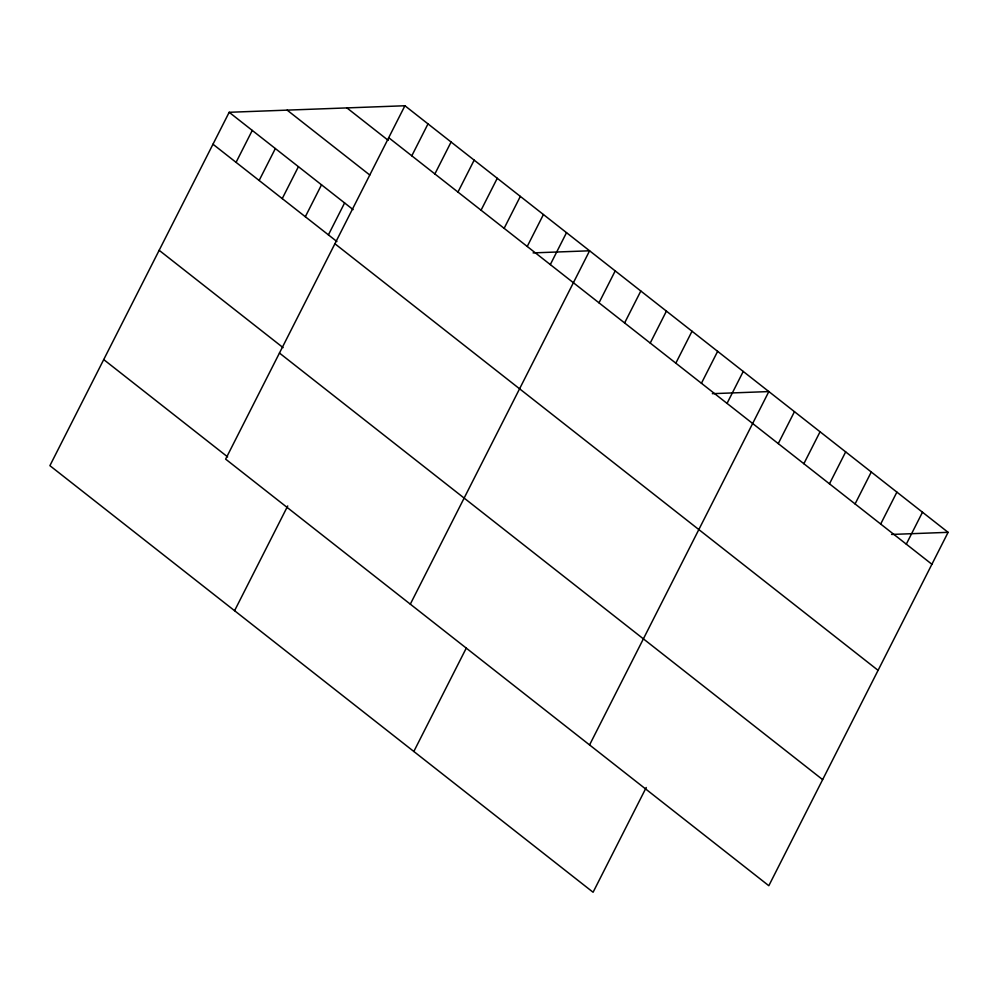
<?xml version="1.0" encoding="UTF-8"?>
<svg xmlns="http://www.w3.org/2000/svg" width="998" height="998" viewBox="0 0 998 998"><rect width="100%" height="100%" fill="white"/><g stroke="black" fill="none" stroke-linecap="round" stroke-linejoin="round"><path stroke-width="1.5" d="M404.914 105.751L225.635 459.13L768.822 885.713L948.1 532.333L404.914 105.751L229.178 112.287L49.9 465.667L593.086 892.249L646.23 787.497M236.064 162.35L252.257 130.426M259.143 180.476L275.348 148.552M282.234 198.614L298.427 166.678M305.326 216.741L321.518 184.817M328.404 234.867L344.597 202.943M411.8 155.813L427.992 123.889M434.879 173.939L451.084 142.015M234.58 610.701L287.723 505.949M457.97 192.065L474.162 160.142M481.061 210.204L497.254 178.28M504.14 228.33L520.332 196.406M527.231 246.456L543.423 214.533M550.31 264.595L566.515 232.659M410.315 604.164L589.593 250.797L533.094 252.893M599 302.831L615.205 270.907M624.611 322.94L640.816 291.017M413.833 751.469L466.303 648.051M650.222 343.05L666.415 311.127M675.833 363.16L692.026 331.236M701.432 383.269L717.637 351.346M727.043 403.379L743.236 371.456M589.569 744.932L768.847 391.565L712.347 393.674M778.253 443.599L794.458 411.675M803.864 463.708L820.057 431.785M829.475 483.818L845.668 451.894M855.086 503.928L871.279 472.004M880.685 524.037L896.89 492.114M906.296 544.159L922.489 512.224M891.588 534.441L948.1 532.333M388.709 137.687L931.907 564.269M346.917 107.909L388.222 140.356M287.162 110.142L369.784 175.024M229.178 112.287L353.105 209.617M212.973 144.223L336.912 241.541M334.904 243.762L878.09 670.344M159.156 250.298L283.095 347.628M279.452 353.043L822.639 779.625M103.717 359.579L227.644 456.909"/></g></svg>
